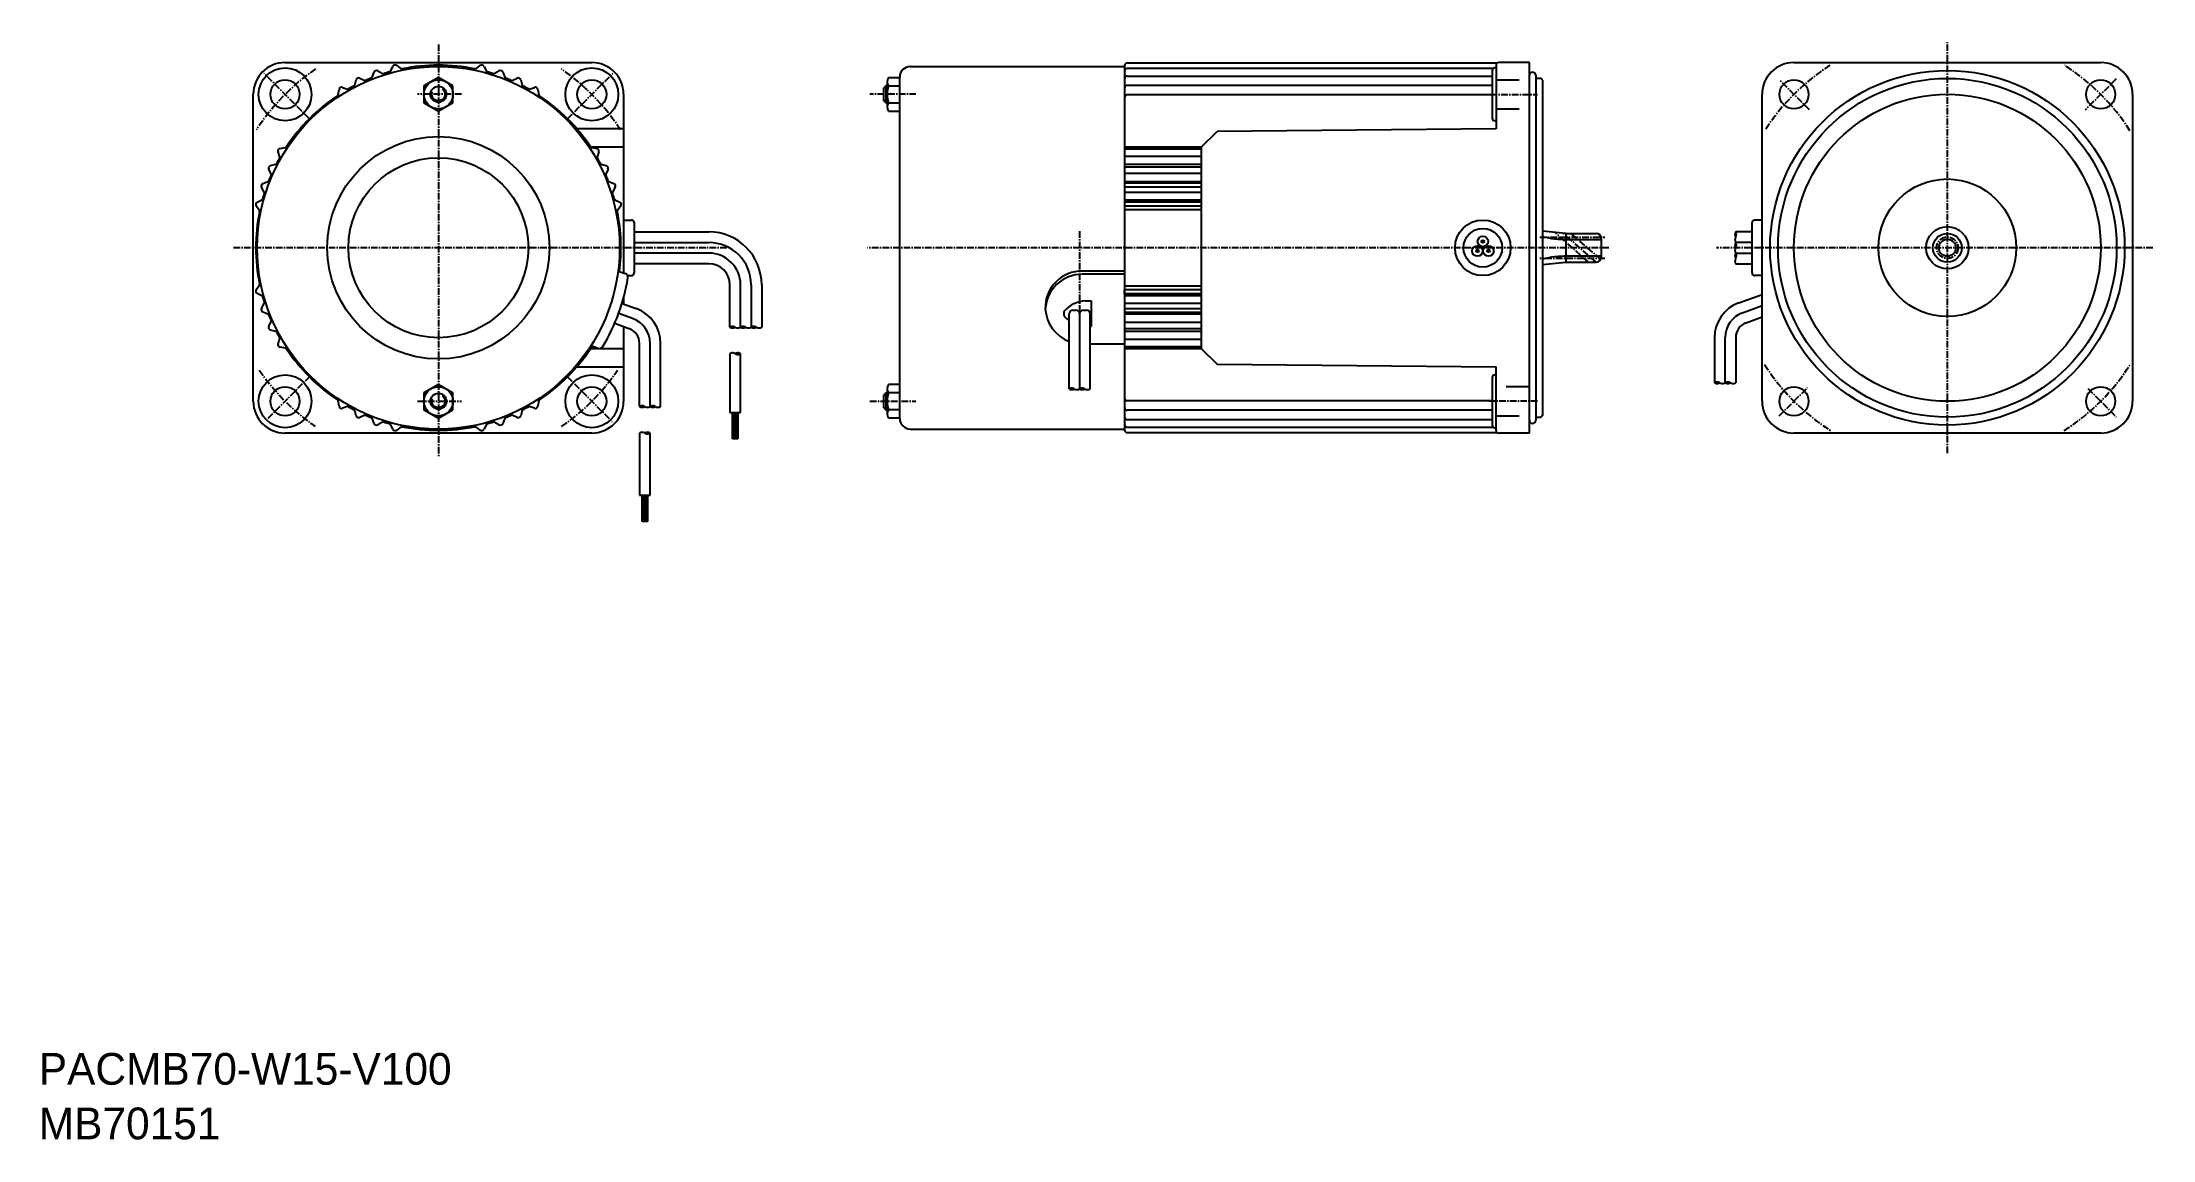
# Model space of a CAD drawing. Extents: x 66 to 465, y 18 to 225.
import ezdxf

# ---------------------------------------------------------------- set-up
doc = ezdxf.new("R2010")
doc.units = 0
doc.linetypes.add('CENTER', pattern=[2, 1.25, -0.25, 0.25, -0.25])
doc.linetypes.add('DASHED', pattern=[6.541811, 4.361208, -2.180604])
doc.layers.get('0').update_dxf_attribs({"linetype": 'CONTINUOUS'})
doc.layers.add('CENTER', color=1, linetype='CONTINUOUS')

msp = doc.modelspace()

# ---------------------------------------------------------------- linework, layer by layer
at = {"color": 7, "linetype": 'CONTINUOUS'}
for p, q in [((111.7, 221.35), (169.7, 221.35)), ((128.18, 218.56), (128.55, 219.52)), ((129.27, 219.77), (130.16, 219.26)), ((131.62, 219.69), (132.09, 220.61)), ((132.82, 220.78), (133.66, 220.18)), ((147.75, 220.18), (148.58, 220.78)), ((149.32, 220.61), (149.79, 219.69)), ((151.25, 219.26), (152.14, 219.77)), ((152.85, 219.52), (153.22, 218.56)), ((229.89, 220.6), (270.39, 220.6)), ((270.39, 220.77), (270.39, 151.92)), ((270.89, 221.27), (340.83, 221.27)), ((340.07, 220.22), (270.89, 220.22)), ((339.89, 219.84), (339.89, 210.84)), ((340.59, 220.34), (340.39, 220.34)), ((340.59, 220.85), (340.59, 208.85)), ((346.89, 221.35), (341.09, 221.35)), ((346.89, 151.35), (346.89, 221.35)), ((396.89, 221.35), (454.89, 221.35)), ((121.76, 215.26), (121.92, 216.27)), ((122.57, 216.66), (123.54, 216.35)), ((124.88, 217.08), (125.15, 218.07)), ((125.84, 218.39), (126.77, 217.98)), ((140.7, 218.52), (137.95, 216.93)), ((137.95, 216.93), (137.95, 213.76)), ((143.45, 216.93), (140.7, 218.52)), ((143.45, 213.76), (143.45, 216.93)), ((154.63, 217.98), (155.57, 218.39)), ((156.25, 218.07), (156.52, 217.08)), ((157.86, 216.35), (158.84, 216.66)), ((159.48, 216.27), (159.65, 215.26)), ((225.26, 216.93), (224.89, 216.57)), ((224.89, 214.12), (224.89, 216.57)), ((225.26, 216.93), (225.26, 213.76)), ((225.49, 216.93), (225.26, 216.93)), ((225.49, 217.73), (225.49, 212.96)), ((225.74, 218.52), (227.89, 218.52)), ((225.74, 216.93), (227.89, 216.93)), ((227.89, 154.1), (227.89, 218.6)), ((270.89, 218.8), (339.89, 218.8)), ((339.89, 217.03), (270.89, 217.03)), ((348.09, 218.95), (348.09, 153.75)), ((349.09, 218.35), (348.09, 218.35)), ((349.39, 218.05), (349.09, 218.35)), ((349.39, 218.05), (349.39, 154.65)), ((105.7, 157.35), (105.7, 215.35)), ((137.95, 213.76), (140.7, 212.17)), ((143.45, 213.76), (140.7, 212.17)), ((175.7, 215.35), (175.7, 181.59)), ((224.89, 214.12), (225.26, 213.76)), ((225.49, 213.76), (225.26, 213.76)), ((225.74, 213.76), (227.89, 213.76)), ((225.74, 212.17), (227.89, 212.17)), ((339.89, 215.23), (270.89, 215.23)), ((390.89, 157.35), (390.89, 215.35)), ((460.89, 215.35), (460.89, 157.35)), ((175.7, 208.85), (166.85, 208.85)), ((284.89, 205.35), (287.89, 208.35)), ((340.59, 208.85), (287.89, 208.35)), ((340.59, 210.34), (340.39, 210.34)), ((110.7, 203.5), (110.38, 204.48)), ((110.78, 205.13), (111.79, 205.29)), ((175.7, 205.35), (169.5, 205.35)), ((169.61, 205.29), (170.62, 205.13)), ((171.02, 204.48), (170.71, 203.5)), ((284.89, 205.34), (270.39, 205.34)), ((284.89, 204.96), (270.39, 204.96)), ((284.89, 203.61), (270.39, 203.61)), ((284.89, 205.35), (284.89, 167.35)), ((109.07, 200.27), (108.65, 201.21)), ((108.98, 201.9), (109.97, 202.17)), ((171.43, 202.17), (172.42, 201.9)), ((172.75, 201.21), (172.34, 200.27)), ((284.89, 202.09), (270.39, 202.09)), ((284.89, 201.6), (270.39, 201.6)), ((284.89, 200.38), (270.39, 200.38)), ((107.78, 196.89), (107.28, 197.78)), ((107.53, 198.49), (108.48, 198.87)), ((172.92, 198.87), (173.88, 198.49)), ((174.13, 197.78), (173.62, 196.89)), ((284.89, 198.79), (270.39, 198.79)), ((284.89, 198.53), (270.39, 198.53)), ((284.89, 197.81), (270.39, 197.81)), ((284.89, 196.8), (270.39, 196.8)), ((106.86, 193.39), (106.26, 194.22)), ((106.44, 194.96), (107.35, 195.43)), ((174.05, 195.43), (174.96, 194.96)), ((175.14, 194.22), (174.54, 193.39)), ((175.7, 191.6), (177.2, 191.6)), ((284.89, 195.33), (270.39, 195.33)), ((284.89, 194.98), (270.39, 194.98)), ((284.89, 194.19), (270.39, 194.19)), ((284.89, 193.5), (270.39, 193.5)), ((390.89, 191.6), (389.49, 191.6)), ((177.7, 191.1), (177.7, 181.6)), ((177.7, 189.35), (191.8, 189.35)), ((353.79, 189.07), (349.39, 189.5)), ((353.79, 189.07), (359.49, 189.07)), ((353.79, 189.07), (353.79, 183.63)), ((353.99, 187.94), (360.49, 187.94)), ((360.49, 188.07), (360.49, 184.63)), ((388.99, 189.35), (385.89, 189.35)), ((388.99, 181.6), (388.99, 191.1)), ((177.7, 187.35), (191.8, 187.35)), ((191.8, 185.35), (177.7, 185.35)), ((349.39, 183.19), (353.79, 183.63)), ((353.79, 183.63), (359.49, 183.63)), ((360.49, 184.75), (353.99, 184.75)), ((388.99, 187.35), (385.89, 187.35)), ((385.89, 185.35), (388.99, 185.35)), ((174.67, 181.96), (176.02, 181.47)), ((176.44, 181.1), (177.2, 181.1)), ((191.8, 183.35), (177.7, 183.35)), ((270.39, 181.36), (262.39, 181.36)), ((270.39, 181.96), (262.41, 181.96)), ((385.89, 183.35), (388.99, 183.35)), ((390.89, 181.1), (389.49, 181.1)), ((106.26, 178.47), (106.86, 179.3)), ((107.35, 177.26), (106.44, 177.73)), ((107.28, 174.91), (107.78, 175.8)), ((175.4, 175.85), (178.1, 174.86)), ((175.7, 176.91), (175.7, 175.74)), ((195.8, 171.35), (195.8, 179.35)), ((197.8, 171.35), (197.8, 179.35)), ((199.8, 179.35), (199.8, 171.35)), ((201.8, 179.35), (201.8, 171.35)), ((262.96, 176.3), (264.16, 176.3)), ((264.16, 171.56), (264.16, 176.3)), ((270.39, 179.19), (284.89, 179.19)), ((270.39, 178.5), (284.89, 178.5)), ((270.39, 177.61), (270.39, 178.4)), ((270.39, 177.71), (284.89, 177.71)), ((270.39, 177.36), (284.89, 177.36)), ((270.39, 175.89), (284.89, 175.89)), ((386.49, 175.96), (390.89, 177.55)), ((108.48, 173.82), (107.53, 174.2)), ((108.65, 171.48), (109.07, 172.42)), ((174.03, 172.09), (176.71, 171.11)), ((177.38, 172.99), (174.77, 173.95)), ((258.88, 174.11), (258.88, 173.75)), ((259.89, 159.68), (259.89, 173.88)), ((260.59, 174.58), (261.19, 174.58)), ((261.89, 173.88), (261.89, 159.68)), ((262.59, 174.58), (263.19, 174.58)), ((263.89, 159.68), (263.89, 173.88)), ((263.89, 171.56), (264.16, 171.56)), ((270.39, 174.88), (284.89, 174.88)), ((270.39, 174.16), (284.89, 174.16)), ((270.39, 173.9), (284.89, 173.9)), ((270.39, 172.31), (284.89, 172.31)), ((387.18, 174.08), (390.89, 175.43)), ((387.86, 172.2), (390.89, 173.3)), ((109.97, 170.53), (108.98, 170.8)), ((110.38, 168.21), (110.7, 169.19)), ((111.79, 167.4), (110.78, 167.56)), ((169.54, 167.87), (170.89, 167.38)), ((175.7, 171.48), (175.7, 157.35)), ((178.7, 156.35), (178.7, 168.29)), ((180.7, 156.35), (180.7, 168.29)), ((182.7, 156.35), (182.7, 168.29)), ((263.89, 168.21), (270.39, 168.21)), ((270.39, 171.09), (284.89, 171.09)), ((270.39, 170.61), (284.89, 170.61)), ((270.39, 169.08), (284.89, 169.08)), ((270.39, 167.73), (284.89, 167.73)), ((381.89, 169.38), (381.89, 160.85)), ((383.89, 160.85), (383.89, 169.38)), ((385.89, 169.38), (385.89, 160.85)), ((166.85, 163.84), (175.7, 163.84)), ((169.5, 167.35), (171, 167.35)), ((170.45, 167.54), (169.61, 167.4)), ((171.28, 167.35), (175.7, 167.35)), ((195.8, 166.35), (195.8, 155.25)), ((197.8, 155.25), (197.8, 166.35)), ((270.39, 167.35), (284.89, 167.35)), ((284.89, 167.35), (287.89, 164.35)), ((287.89, 164.35), (340.59, 163.85)), ((340.59, 151.85), (340.59, 163.85)), ((140.7, 160.52), (137.95, 158.93)), ((140.7, 160.52), (143.45, 158.93)), ((225.49, 159.73), (225.49, 154.96)), ((227.89, 160.52), (225.74, 160.52)), ((339.89, 161.85), (339.89, 152.85)), ((340.39, 162.35), (340.59, 162.35)), ((121.92, 156.42), (121.76, 157.44)), ((123.54, 156.34), (122.57, 156.03)), ((125.15, 154.62), (124.88, 155.61)), ((137.95, 158.93), (137.95, 155.76)), ((137.95, 155.76), (140.7, 154.17)), ((140.7, 154.17), (143.45, 155.76)), ((143.45, 155.76), (143.45, 158.93)), ((156.52, 155.61), (156.25, 154.62)), ((158.84, 156.03), (157.86, 156.34)), ((159.65, 157.44), (159.48, 156.42)), ((225.26, 158.93), (224.89, 158.57)), ((224.89, 156.12), (224.89, 158.57)), ((224.89, 156.12), (225.26, 155.76)), ((225.26, 158.93), (225.26, 155.76)), ((225.26, 158.93), (225.49, 158.93)), ((225.26, 155.76), (225.49, 155.76)), ((227.89, 158.93), (225.74, 158.93)), ((227.89, 155.76), (225.74, 155.76)), ((339.89, 157.46), (270.89, 157.46)), ((339.89, 155.66), (270.89, 155.66)), ((126.77, 154.71), (125.84, 154.3)), ((128.55, 153.17), (128.18, 154.13)), ((130.16, 153.43), (129.27, 152.92)), ((132.09, 152.08), (131.62, 153)), ((133.66, 152.51), (132.82, 151.91)), ((148.58, 151.91), (147.75, 152.51)), ((149.79, 153), (149.32, 152.08)), ((152.14, 152.92), (151.25, 153.43)), ((153.22, 154.13), (152.85, 153.17)), ((155.57, 154.3), (154.63, 154.71)), ((195.8, 155.25), (197.8, 155.25)), ((196.3, 150.25), (196.3, 155.25)), ((197.3, 155.25), (197.3, 150.25)), ((227.89, 154.17), (225.74, 154.17)), ((229.89, 152.1), (270.39, 152.1)), ((270.88, 153.89), (339.89, 153.89)), ((270.88, 152.48), (340.07, 152.48)), ((340.39, 152.35), (340.59, 152.35)), ((348.09, 154.35), (349.09, 154.35)), ((349.39, 154.65), (349.09, 154.35)), ((169.7, 151.35), (111.7, 151.35)), ((178.69, 151.35), (178.69, 139.62)), ((180.69, 139.62), (180.69, 151.35)), ((197.3, 150.25), (196.3, 150.25)), ((270.88, 151.42), (340.83, 151.42)), ((346.89, 151.35), (341.09, 151.35)), ((454.89, 151.35), (396.89, 151.35)), ((178.69, 139.62), (180.69, 139.62)), ((179.19, 134.62), (179.19, 139.62)), ((180.19, 139.62), (180.19, 134.62)), ((180.19, 134.62), (179.19, 134.62))]:
    msp.add_line(p, q, dxfattribs=at)
at = {"color": 3, "linetype": 'DASHED'}
for p, q in [((225.49, 216.57), (224.89, 216.57)), ((340.59, 218.09), (346.89, 218.09)), ((225.49, 214.12), (224.89, 214.12)), ((340.59, 212.59), (346.89, 212.59)), ((346.89, 160.1), (340.59, 160.1)), ((224.89, 158.57), (225.49, 158.57)), ((224.89, 156.12), (225.49, 156.12)), ((340.59, 154.6), (346.89, 154.6))]:
    msp.add_line(p, q, dxfattribs=at)
at = {"color": 3, "linetype": 'CONTINUOUS'}
for p, q in [((196.3, 155.12), (196.42, 155.25)), ((196.3, 154.98), (196.56, 155.25)), ((196.3, 154.84), (196.71, 155.25)), ((196.3, 154.7), (196.85, 155.25)), ((196.3, 154.56), (196.99, 155.25)), ((196.3, 154.42), (197.13, 155.25)), ((196.3, 154.28), (197.27, 155.25)), ((196.3, 154.13), (197.3, 155.13)), ((196.3, 153.99), (197.3, 154.99)), ((196.3, 153.85), (197.3, 154.85)), ((196.3, 153.71), (197.3, 154.71)), ((196.3, 153.57), (197.3, 154.57)), ((196.3, 153.43), (197.3, 154.43)), ((196.3, 153.29), (197.3, 154.29)), ((196.3, 153.14), (197.3, 154.14)), ((196.3, 153), (197.3, 154)), ((196.3, 152.86), (197.3, 153.86)), ((196.3, 152.72), (197.3, 153.72)), ((196.3, 152.58), (197.3, 153.58)), ((196.3, 152.44), (197.3, 153.44)), ((196.3, 152.3), (197.3, 153.3)), ((196.3, 152.15), (197.3, 153.15)), ((196.3, 152.01), (197.3, 153.01)), ((196.3, 151.87), (197.3, 152.87)), ((196.3, 151.73), (197.3, 152.73)), ((196.3, 151.59), (197.3, 152.59)), ((196.3, 151.45), (197.3, 152.45)), ((196.3, 151.31), (197.3, 152.31)), ((196.3, 151.16), (197.3, 152.16)), ((196.3, 151.02), (197.3, 152.02)), ((196.3, 150.88), (197.3, 151.88)), ((196.3, 150.74), (197.3, 151.74)), ((196.3, 150.6), (197.3, 151.6)), ((196.3, 150.46), (197.3, 151.46)), ((196.3, 150.32), (197.3, 151.32)), ((196.37, 150.25), (197.3, 151.17)), ((196.51, 150.25), (197.3, 151.03)), ((196.66, 150.25), (197.3, 150.89)), ((196.8, 150.25), (197.3, 150.75)), ((196.94, 150.25), (197.3, 150.61)), ((197.08, 150.25), (197.3, 150.47)), ((197.22, 150.25), (197.3, 150.33)), ((179.19, 139.57), (179.25, 139.62)), ((179.19, 139.43), (179.39, 139.62)), ((179.19, 139.29), (179.53, 139.62)), ((179.19, 139.14), (179.67, 139.62)), ((179.19, 139), (179.81, 139.62)), ((179.19, 138.86), (179.95, 139.62)), ((179.19, 138.72), (180.09, 139.62)), ((179.19, 138.58), (180.19, 139.58)), ((179.19, 138.44), (180.19, 139.44)), ((179.19, 138.3), (180.19, 139.3)), ((179.19, 138.15), (180.19, 139.15)), ((179.19, 138.01), (180.19, 139.01)), ((179.19, 137.87), (180.19, 138.87)), ((179.19, 137.73), (180.19, 138.73)), ((179.19, 137.59), (180.19, 138.59)), ((179.19, 137.45), (180.19, 138.45)), ((179.19, 137.31), (180.19, 138.31)), ((179.19, 137.16), (180.19, 138.16)), ((179.19, 137.02), (180.19, 138.02)), ((179.19, 136.88), (180.19, 137.88)), ((179.19, 136.74), (180.19, 137.74)), ((179.19, 136.6), (180.19, 137.6)), ((179.19, 136.46), (180.19, 137.46)), ((179.19, 136.32), (180.19, 137.32)), ((179.19, 136.17), (180.19, 137.17)), ((179.19, 136.03), (180.19, 137.03)), ((179.19, 135.89), (180.19, 136.89)), ((179.19, 135.75), (180.19, 136.75)), ((179.19, 135.61), (180.19, 136.61)), ((179.19, 135.47), (180.19, 136.47)), ((179.19, 135.33), (180.19, 136.33)), ((179.19, 135.18), (180.19, 136.18)), ((179.19, 135.04), (180.19, 136.04)), ((179.19, 134.9), (180.19, 135.9)), ((179.19, 134.76), (180.19, 135.76)), ((179.2, 134.62), (180.19, 135.62)), ((179.34, 134.62), (180.19, 135.48)), ((179.48, 134.62), (180.19, 135.34)), ((179.62, 134.62), (180.19, 135.19)), ((179.76, 134.62), (180.19, 135.05)), ((179.9, 134.62), (180.19, 134.91)), ((180.04, 134.62), (180.19, 134.77)), ((180.19, 134.62), (180.19, 134.63))]:
    msp.add_line(p, q, dxfattribs=at)
at = {"color": 7, "linetype": 'CONTINUOUS'}
for centre, radius in [((140.7, 186.35), 34.25), ((111.71, 215.34), 5), ((169.69, 215.34), 5), ((425.89, 186.35), 33.5), ((111.71, 215.34), 2.75), ((140.7, 215.35), 2.75), ((140.7, 215.35), 1.5), ((169.69, 215.34), 2.75), ((425.89, 186.35), 32), ((396.9, 215.34), 2.75), ((454.88, 215.34), 2.75), ((425.89, 186.35), 29), ((140.7, 186.35), 21), ((140.7, 186.35), 17), ((425.89, 186.35), 13), ((338.09, 186.35), 5.25), ((338.09, 186.35), 3.65), ((338.11, 187.55), 1), ((338.11, 187.55), 0.25), ((338.11, 187.55), 0.15), ((338.11, 187.55), 0.1), ((425.89, 186.35), 4), ((425.89, 186.35), 2.72), ((425.89, 186.35), 1.6), ((337.07, 185.75), 1), ((337.07, 185.75), 0.25), ((337.07, 185.75), 0.15), ((337.07, 185.75), 0.1), ((339.15, 185.75), 1), ((339.15, 185.75), 0.25), ((339.15, 185.75), 0.15), ((339.15, 185.75), 0.1), ((111.71, 157.35), 5), ((111.71, 157.35), 2.75), ((140.7, 157.35), 2.75), ((169.69, 157.35), 5), ((169.69, 157.35), 2.75), ((396.9, 157.35), 2.75), ((454.88, 157.35), 2.75), ((140.7, 157.35), 1.5)]:
    msp.add_circle(centre, radius, dxfattribs=at)
at = {"color": 3, "linetype": 'DASHED'}
for centre in [(140.7, 215.35), (140.7, 157.35)]:
    msp.add_circle(centre, 1.23, dxfattribs=at)
at = {"color": 7, "linetype": 'CONTINUOUS'}
for centre, radius, start, end in [((111.7, 215.35), 6, 90, 180), ((129.02, 219.34), 0.5, 60.2333, 158.7667), ((140.7, 186.35), 34.5, 105.4818, 107.5182), ((131.44, 219.79), 0.2, 285.4818, 332.7667), ((132.53, 220.38), 0.5, 54.2333, 152.7667), ((133.77, 220.35), 0.2, 234.2333, 281.5182), ((140.7, 186.35), 34.5, 78.4818, 101.5182), ((147.63, 220.35), 0.2, 258.4818, 305.7667), ((148.87, 220.38), 0.5, 27.2333, 125.7667), ((149.96, 219.79), 0.2, 207.2333, 254.5182), ((140.7, 186.35), 34.5, 72.4818, 74.5182), ((152.38, 219.34), 0.5, 21.2333, 119.7667), ((169.7, 215.35), 6, 0, 90), ((229.89, 218.6), 2, 90, 180), ((270.89, 220.77), 0.5, 90, 180), ((270.89, 219.72), 0.5, 90, 180), ((340.39, 219.84), 0.5, 90, 180), ((341.09, 220.85), 0.5, 89.9885, 180.0115), ((347.49, 218.95), 0.6, 0, 180), ((396.89, 215.35), 6, 90, 180), ((454.89, 215.35), 6, 0, 90), ((122.41, 216.19), 0.5, 72.2333, 170.7667), ((123.6, 216.54), 0.2, 252.2333, 299.5182), ((140.7, 186.35), 34.5, 117.4818, 119.5182), ((124.69, 217.13), 0.2, 297.4818, 344.7667), ((125.63, 217.94), 0.5, 66.2333, 164.7667), ((126.85, 218.16), 0.2, 246.2333, 293.5182), ((140.7, 186.35), 34.5, 111.4818, 113.5182), ((127.99, 218.64), 0.2, 291.4818, 338.7667), ((130.26, 219.44), 0.2, 240.2333, 287.5182), ((151.15, 219.44), 0.2, 252.4818, 299.7667), ((153.41, 218.64), 0.2, 201.2333, 248.5182), ((140.7, 186.35), 34.5, 66.4818, 68.5182), ((154.55, 218.16), 0.2, 246.4818, 293.7667), ((155.77, 217.94), 0.5, 15.2333, 113.7667), ((156.71, 217.13), 0.2, 195.2333, 242.5182), ((140.7, 186.35), 34.5, 60.4818, 62.5182), ((157.8, 216.54), 0.2, 240.4818, 287.7667), ((158.99, 216.19), 0.5, 9.2333, 107.7667), ((226.9, 217.73), 1.41, 145.6124, 214.3876), ((230.75, 215.35), 5.25, 162.411, 197.589), ((270.89, 218.3), 0.5, 90, 180), ((270.89, 216.53), 0.5, 90, 180), ((140.7, 186.35), 34.5, 123.4818, 146.5182), ((121.56, 215.29), 0.2, 303.4818, 350.7667), ((159.84, 215.29), 0.2, 189.2333, 236.5182), ((140.7, 186.35), 34.5, 33.4818, 56.5182), ((226.9, 212.96), 1.41, 145.6124, 214.3842), ((270.89, 214.73), 0.5, 90, 180), ((340.39, 210.84), 0.5, 180, 270), ((110.86, 204.63), 0.5, 99.2333, 197.7667), ((110.51, 203.44), 0.2, 330.4818, 17.7667), ((111.76, 205.49), 0.2, 279.2333, 326.5182), ((169.64, 205.49), 0.2, 213.4818, 260.7667), ((170.54, 204.63), 0.5, 342.2333, 80.7667), ((170.9, 203.44), 0.2, 162.2333, 209.5182), ((140.7, 186.35), 34.5, 156.4818, 158.5182), ((109.11, 201.41), 0.5, 105.2333, 203.7667), ((108.88, 200.19), 0.2, 336.4818, 23.7667), ((109.92, 202.36), 0.2, 285.2333, 332.5182), ((140.7, 186.35), 34.5, 150.4818, 152.5182), ((140.7, 186.35), 34.5, 27.4818, 29.5182), ((171.49, 202.36), 0.2, 207.4818, 254.7667), ((172.52, 200.19), 0.2, 156.2333, 203.5182), ((140.7, 186.35), 34.5, 21.4818, 23.5182), ((172.29, 201.41), 0.5, 336.2333, 74.7667), ((107.71, 198.03), 0.5, 111.2333, 209.7667), ((107.26, 195.61), 0.2, 297.2333, 344.5182), ((140.7, 186.35), 34.5, 162.4818, 164.5182), ((107.61, 196.79), 0.2, 342.4818, 29.7667), ((108.41, 199.05), 0.2, 291.2333, 338.5182), ((172.99, 199.05), 0.2, 201.4818, 248.7667), ((173.79, 196.79), 0.2, 150.2333, 197.5182), ((140.7, 186.35), 34.5, 15.4818, 17.5182), ((173.69, 198.03), 0.5, 330.2333, 68.7667), ((174.14, 195.61), 0.2, 195.4818, 242.7667), ((106.67, 194.52), 0.5, 117.2333, 215.7667), ((140.7, 186.35), 34.5, 168.4818, 191.5182), ((106.7, 193.27), 0.2, 348.4818, 35.7667), ((174.7, 193.27), 0.2, 144.2333, 191.5182), ((140.7, 186.35), 34.5, 352.5559, 11.5182), ((174.73, 194.52), 0.5, 324.2333, 62.7667), ((177.2, 191.1), 0.5, 0, 90), ((389.49, 191.1), 0.5, 90, 180), ((191.8, 179.35), 10, 0, 90), ((353.59, 204.61), 16.67, 255.4079, 271.3749), ((359.49, 188.07), 1, 0, 90), ((191.8, 179.35), 8, 0, 90), ((191.8, 179.35), 6, 0, 90), ((353.59, 168.08), 16.67, 88.6251, 104.5921), ((359.49, 184.63), 1, 270, 0), ((140.7, 186.35), 36.25, 329.039, 350.961), ((175.76, 180.77), 0.75, 350.961, 70.0015), ((177.2, 181.6), 0.5, 270, 0), ((191.8, 179.35), 4, 0, 90), ((262.33, 175.03), 6.93, 89.3713, 182.0635), ((262.39, 174.36), 7, 90, 176.5429), ((389.49, 181.6), 0.5, 180, 270.0115), ((106.67, 178.17), 0.5, 144.2333, 242.7667), ((106.7, 179.42), 0.2, 324.2333, 11.5182), ((107.26, 177.08), 0.2, 15.4818, 62.7667), ((140.7, 186.35), 34.5, 195.4818, 197.5182), ((107.61, 175.9), 0.2, 330.2333, 17.5182), ((263.24, 170.58), 5.73, 92.792, 137.511), ((388.89, 169.38), 7, 110.0017, 180), ((107.71, 174.66), 0.5, 150.2333, 248.7667), ((108.41, 173.64), 0.2, 21.4818, 68.7667), ((140.7, 186.35), 34.5, 201.4818, 203.5182), ((108.88, 172.5), 0.2, 336.2333, 23.5182), ((175.7, 168.29), 5, 0, 70.3449), ((175.7, 168.29), 7, 0, 70.0019), ((262.39, 175.21), 7, 183.4579, 249.0752), ((259.38, 174.11), 0.5, 137.5128, 180), ((259.38, 173.75), 0.5, 180, 222.4872), ((263.24, 177.28), 5.73, 222.4883, 234.3028), ((260.59, 173.88), 0.7, 90, 180), ((261.19, 173.88), 0.7, 0, 90), ((262.59, 173.88), 0.7, 90, 180), ((263.19, 173.88), 0.7, 0, 90), ((388.89, 169.38), 5, 109.9986, 180), ((388.89, 169.38), 3, 110.0001, 180), ((109.11, 171.28), 0.5, 156.2333, 254.7667), ((109.92, 170.33), 0.2, 27.4818, 74.7667), ((140.7, 186.35), 34.5, 207.4818, 209.5182), ((110.86, 168.06), 0.5, 162.2333, 260.7667), ((110.51, 169.25), 0.2, 342.2333, 29.5182), ((171.14, 168.08), 0.75, 250.0015, 329.039), ((175.7, 168.29), 3, 0, 70.4409), ((111.76, 167.2), 0.2, 33.4818, 80.7667), ((140.7, 186.35), 34.5, 213.4818, 236.5182), ((140.7, 186.35), 34.5, 303.4818, 326.5182), ((169.64, 167.2), 0.2, 99.2333, 146.5182), ((226.9, 159.73), 1.41, 145.6158, 214.3876), ((340.39, 161.85), 0.5, 90, 180), ((340.39, 161.85), 0.5, 90, 180), ((111.7, 157.35), 6, 180, 270), ((121.56, 157.4), 0.2, 9.2333, 56.5182), ((122.41, 156.5), 0.5, 189.2333, 287.7667), ((123.6, 156.15), 0.2, 60.4818, 107.7667), ((140.7, 186.35), 34.5, 240.4818, 242.5182), ((124.69, 155.56), 0.2, 15.2333, 62.5182), ((156.71, 155.56), 0.2, 117.4818, 164.7667), ((140.7, 186.35), 34.5, 297.4818, 299.5182), ((157.8, 156.15), 0.2, 72.2333, 119.5182), ((158.99, 156.5), 0.5, 252.2333, 350.7667), ((159.84, 157.4), 0.2, 123.4818, 170.7667), ((169.7, 157.35), 6, 270, 0), ((230.75, 157.35), 5.25, 162.411, 197.589), ((226.9, 154.96), 1.41, 145.6124, 214.3876), ((270.89, 157.96), 0.5, 180, 270), ((270.89, 156.16), 0.5, 180, 270), ((396.89, 157.35), 6, 180, 270), ((454.89, 157.35), 6, 270, 0), ((125.63, 154.76), 0.5, 195.2333, 293.7667), ((126.85, 154.53), 0.2, 66.4818, 113.7667), ((140.7, 186.35), 34.5, 246.4818, 248.5182), ((127.99, 154.06), 0.2, 21.2333, 68.5182), ((129.02, 153.35), 0.5, 201.2333, 299.7667), ((130.26, 153.25), 0.2, 72.4818, 119.7667), ((140.7, 186.35), 34.5, 252.4818, 254.5182), ((131.44, 152.9), 0.2, 27.2333, 74.5182), ((132.53, 152.31), 0.5, 207.2333, 305.7667), ((133.77, 152.34), 0.2, 78.4818, 125.7667), ((140.7, 186.35), 34.5, 258.4818, 281.5182), ((147.63, 152.34), 0.2, 54.2333, 101.5182), ((148.87, 152.31), 0.5, 234.2333, 332.7667), ((149.96, 152.9), 0.2, 105.4818, 152.7667), ((140.7, 186.35), 34.5, 285.4818, 287.5182), ((151.15, 153.25), 0.2, 60.2333, 107.5182), ((152.38, 153.35), 0.5, 240.2333, 338.7667), ((153.41, 154.06), 0.2, 111.4818, 158.7667), ((140.7, 186.35), 34.5, 291.4818, 293.5182), ((154.55, 154.53), 0.2, 66.2333, 113.5182), ((155.77, 154.76), 0.5, 246.2333, 344.7667), ((229.89, 154.1), 2, 180, 270), ((270.89, 154.39), 0.5, 180, 271.1459), ((270.89, 152.98), 0.5, 180, 271.1459), ((270.89, 151.92), 0.5, 180, 271.1459), ((340.39, 152.85), 0.5, 180, 270), ((341.09, 151.85), 0.5, 179.9885, 270.0115), ((347.49, 153.75), 0.6, 180, 0)]:
    msp.add_arc(centre, radius, start, end, dxfattribs=at)
at = {"color": 3, "linetype": 'DASHED'}
for centre, start, end in [((386.75, 188.85), 150, 210), ((386.75, 187.85), 150, 210), ((385.02, 188.85), 330, 30), ((386.75, 186.85), 150, 210), ((386.75, 185.85), 150, 210), ((386.75, 184.85), 150, 210), ((386.75, 183.85), 150, 210), ((385.02, 186.85), 330, 30), ((385.02, 184.85), 330, 30), ((196.3, 170.48), 60, 120), ((196.3, 172.21), 240, 300), ((197.3, 172.21), 240, 300), ((198.3, 170.48), 60, 120), ((198.3, 172.21), 240, 300), ((199.3, 172.21), 240, 300), ((200.3, 170.48), 60, 120), ((200.3, 172.21), 240, 300), ((201.3, 172.21), 240, 300), ((196.3, 165.48), 60, 120), ((197.3, 165.48), 60, 120), ((197.3, 167.21), 240, 300), ((260.39, 158.82), 60, 120), ((260.39, 160.55), 240, 300), ((261.39, 160.55), 240, 300), ((262.39, 158.82), 60, 120), ((262.39, 160.55), 240, 300), ((263.39, 160.55), 240, 300), ((382.39, 159.98), 60, 120), ((382.39, 161.71), 240, 300), ((383.39, 161.71), 240, 300), ((384.39, 159.98), 60, 120), ((384.39, 161.71), 240, 300), ((385.39, 161.71), 240, 300), ((179.2, 155.48), 60, 120), ((179.2, 157.21), 240, 300), ((180.2, 157.21), 240, 300), ((181.2, 155.48), 60, 120), ((181.2, 157.21), 240, 300), ((182.2, 157.21), 240, 300), ((179.19, 150.48), 60, 120), ((180.19, 150.48), 60, 120), ((180.19, 152.21), 240, 300)]:
    msp.add_arc(centre, 1, start, end, dxfattribs=at)
at = {"layer": 'CENTER', "color": 1, "linetype": 'CENTER'}
for p, q in [((140.7, 224.74), (140.7, 146.92)), ((425.89, 147.54), (425.89, 225.19)), ((116.33, 210.72), (107.74, 219.31)), ((165.07, 210.72), (173.66, 219.31)), ((399.84, 212.39), (394.34, 217.89)), ((457.82, 218.27), (451.97, 212.42)), ((145.04, 215.35), (136.72, 215.35)), ((230.96, 215.35), (222.23, 215.35)), ((339.58, 215.34), (348.44, 215.34)), ((261.89, 189.5), (261.89, 166.3)), ((348.87, 188.37), (361.14, 188.37)), ((358.08, 183.63), (351.75, 189.25)), ((359.49, 183.63), (353.3, 189.12)), ((360.38, 184.17), (354.77, 189.07)), ((195.21, 186.35), (101.9, 186.35)), ((361.89, 186.35), (221.8, 186.35)), ((361.14, 184.33), (348.87, 184.33)), ((464.72, 186.35), (382.27, 186.35)), ((116.39, 162.04), (107.87, 153.51)), ((165.01, 162.04), (173.53, 153.51)), ((394.12, 154.58), (399.48, 159.94)), ((452.44, 159.79), (457.79, 154.44)), ((136.72, 157.35), (145.04, 157.35)), ((222.23, 157.35), (230.96, 157.35)), ((348.44, 157.35), (339.22, 157.35))]:
    msp.add_line(p, q, dxfattribs=at)
msp.add_circle((425.89, 186.35), 2.02, dxfattribs=at)
for centre, start, end in [((140.7, 186.35), 124.5149, 147.0883), ((140.7, 186.35), 32.9117, 55.4851), ((425.89, 186.35), 122.7664, 147.1174), ((425.89, 186.35), 32.655, 57.2298), ((425.89, 186.35), 212.5653, 237.365), ((425.89, 186.35), 302.5389, 327.2892), ((140.7, 186.35), 214.3125, 235.3826), ((140.7, 186.35), 304.6174, 325.6874)]:
    msp.add_arc(centre, 41, start, end, dxfattribs=at)

# ---------------------------------------------------------------- texts
at = {"color": 7, "linetype": 'CONTINUOUS'}
for s, p in [('PACMB70-W15-V100', (65.16, 28.21)), ('MB70151', (65.16, 17.9))]:
    msp.add_text(s, height=6, dxfattribs=at).set_placement(p)

doc.saveas('drawing.dxf')
